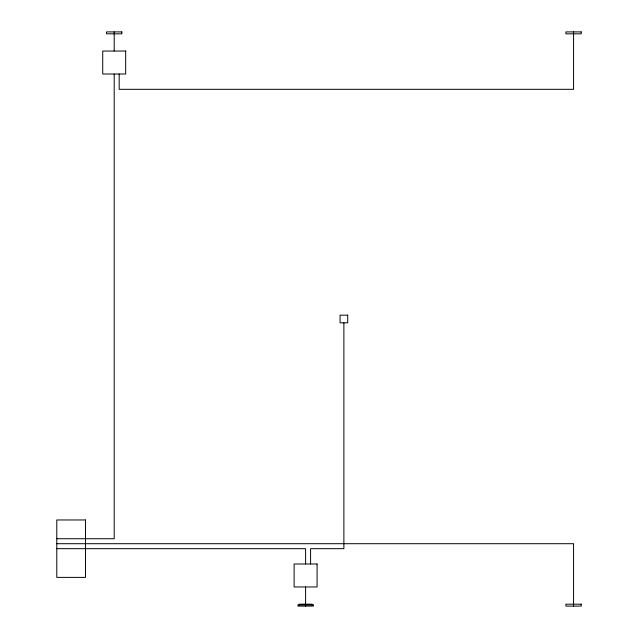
<?xml version="1.0" encoding="UTF-8"?>
<svg xmlns="http://www.w3.org/2000/svg" width="638" height="638" viewBox="0 0 638 638"><rect width="100%" height="100%" fill="white"/><g stroke="black" fill="none" stroke-linecap="round" stroke-linejoin="round"><path stroke-width="0.96" d="M56.782 538.727L114.202 538.727L114.202 74.008M56.782 543.704L573.562 543.704L573.562 606.1M56.782 548.68L305.602 548.68L305.602 563.992M573.562 31.9L573.562 89.32L119.178 89.32L119.178 74.008M343.882 322.828L343.882 548.68L310.578 548.68L310.578 563.992M312.11 604.952L312.11 604.186L299.094 604.186L299.094 604.952M305.602 586.96L305.602 606.1M114.202 31.9L114.202 51.04M121.858 31.9L106.546 31.9L106.546 33.814L121.858 33.814L121.858 31.9M581.218 31.9L565.906 31.9L565.906 33.814L581.218 33.814L581.218 31.9M125.686 51.04L102.718 51.04L102.718 74.008L125.686 74.008L125.686 51.04M347.71 315.172L340.054 315.172L340.054 322.828L347.71 322.828L347.71 315.172M85.492 519.97L56.782 519.97L56.782 577.39L85.492 577.39L85.492 519.97M317.086 563.992L294.118 563.992L294.118 586.96L317.086 586.96L317.086 563.992M581.218 604.186L565.906 604.186L565.906 606.1L581.218 606.1L581.218 604.186M313.258 604.952L297.946 604.952L297.946 606.1L313.258 606.1L313.258 604.952"/></g></svg>
